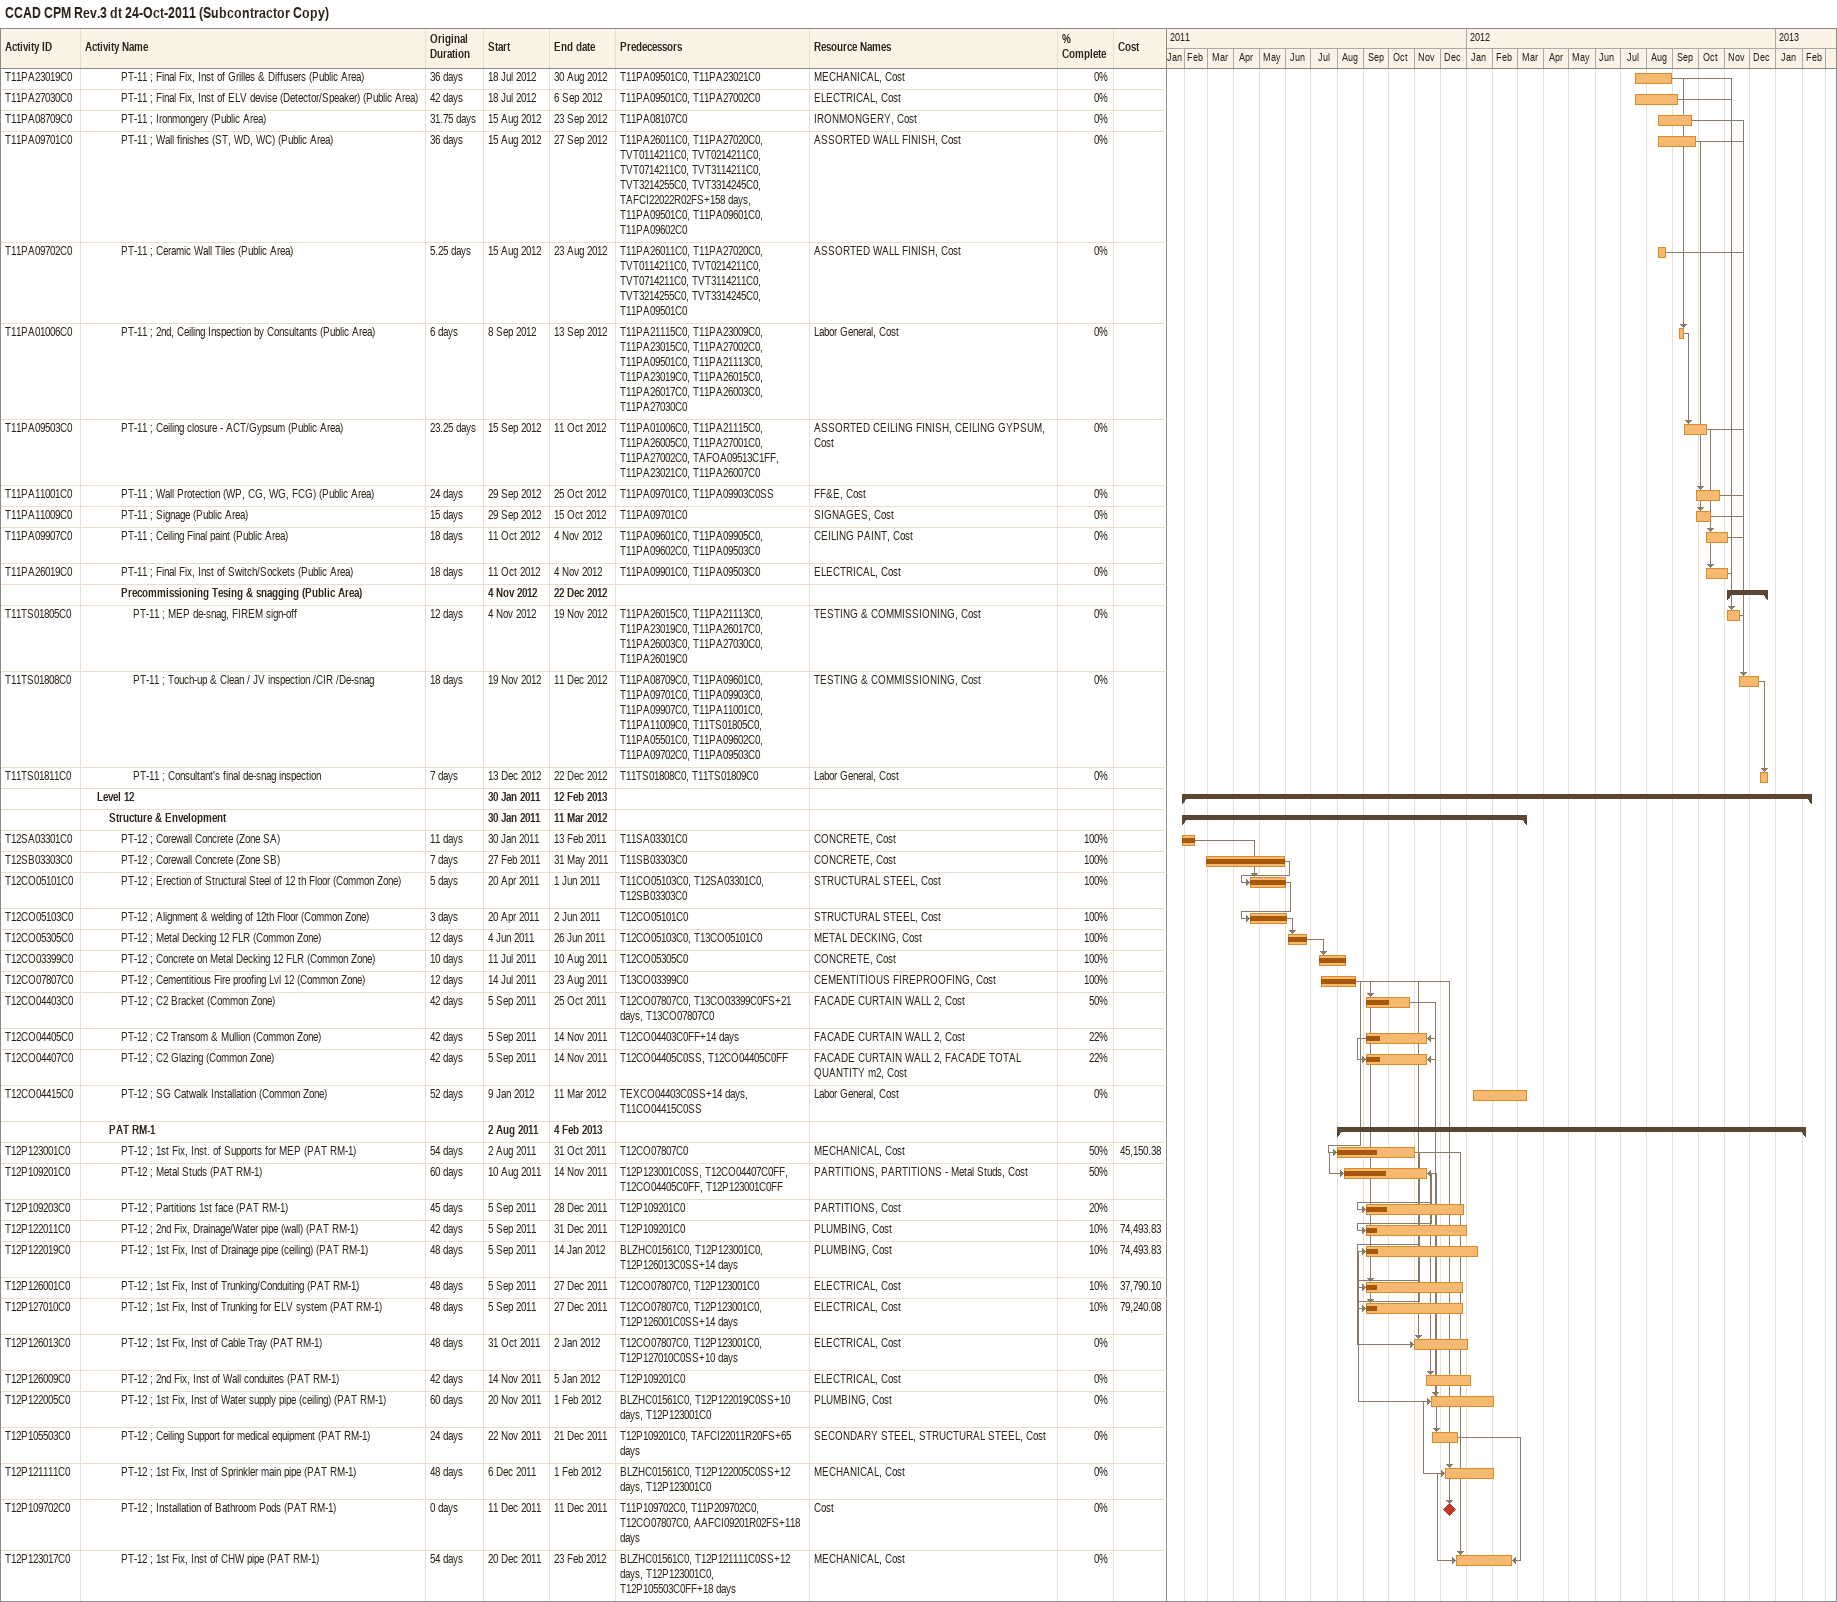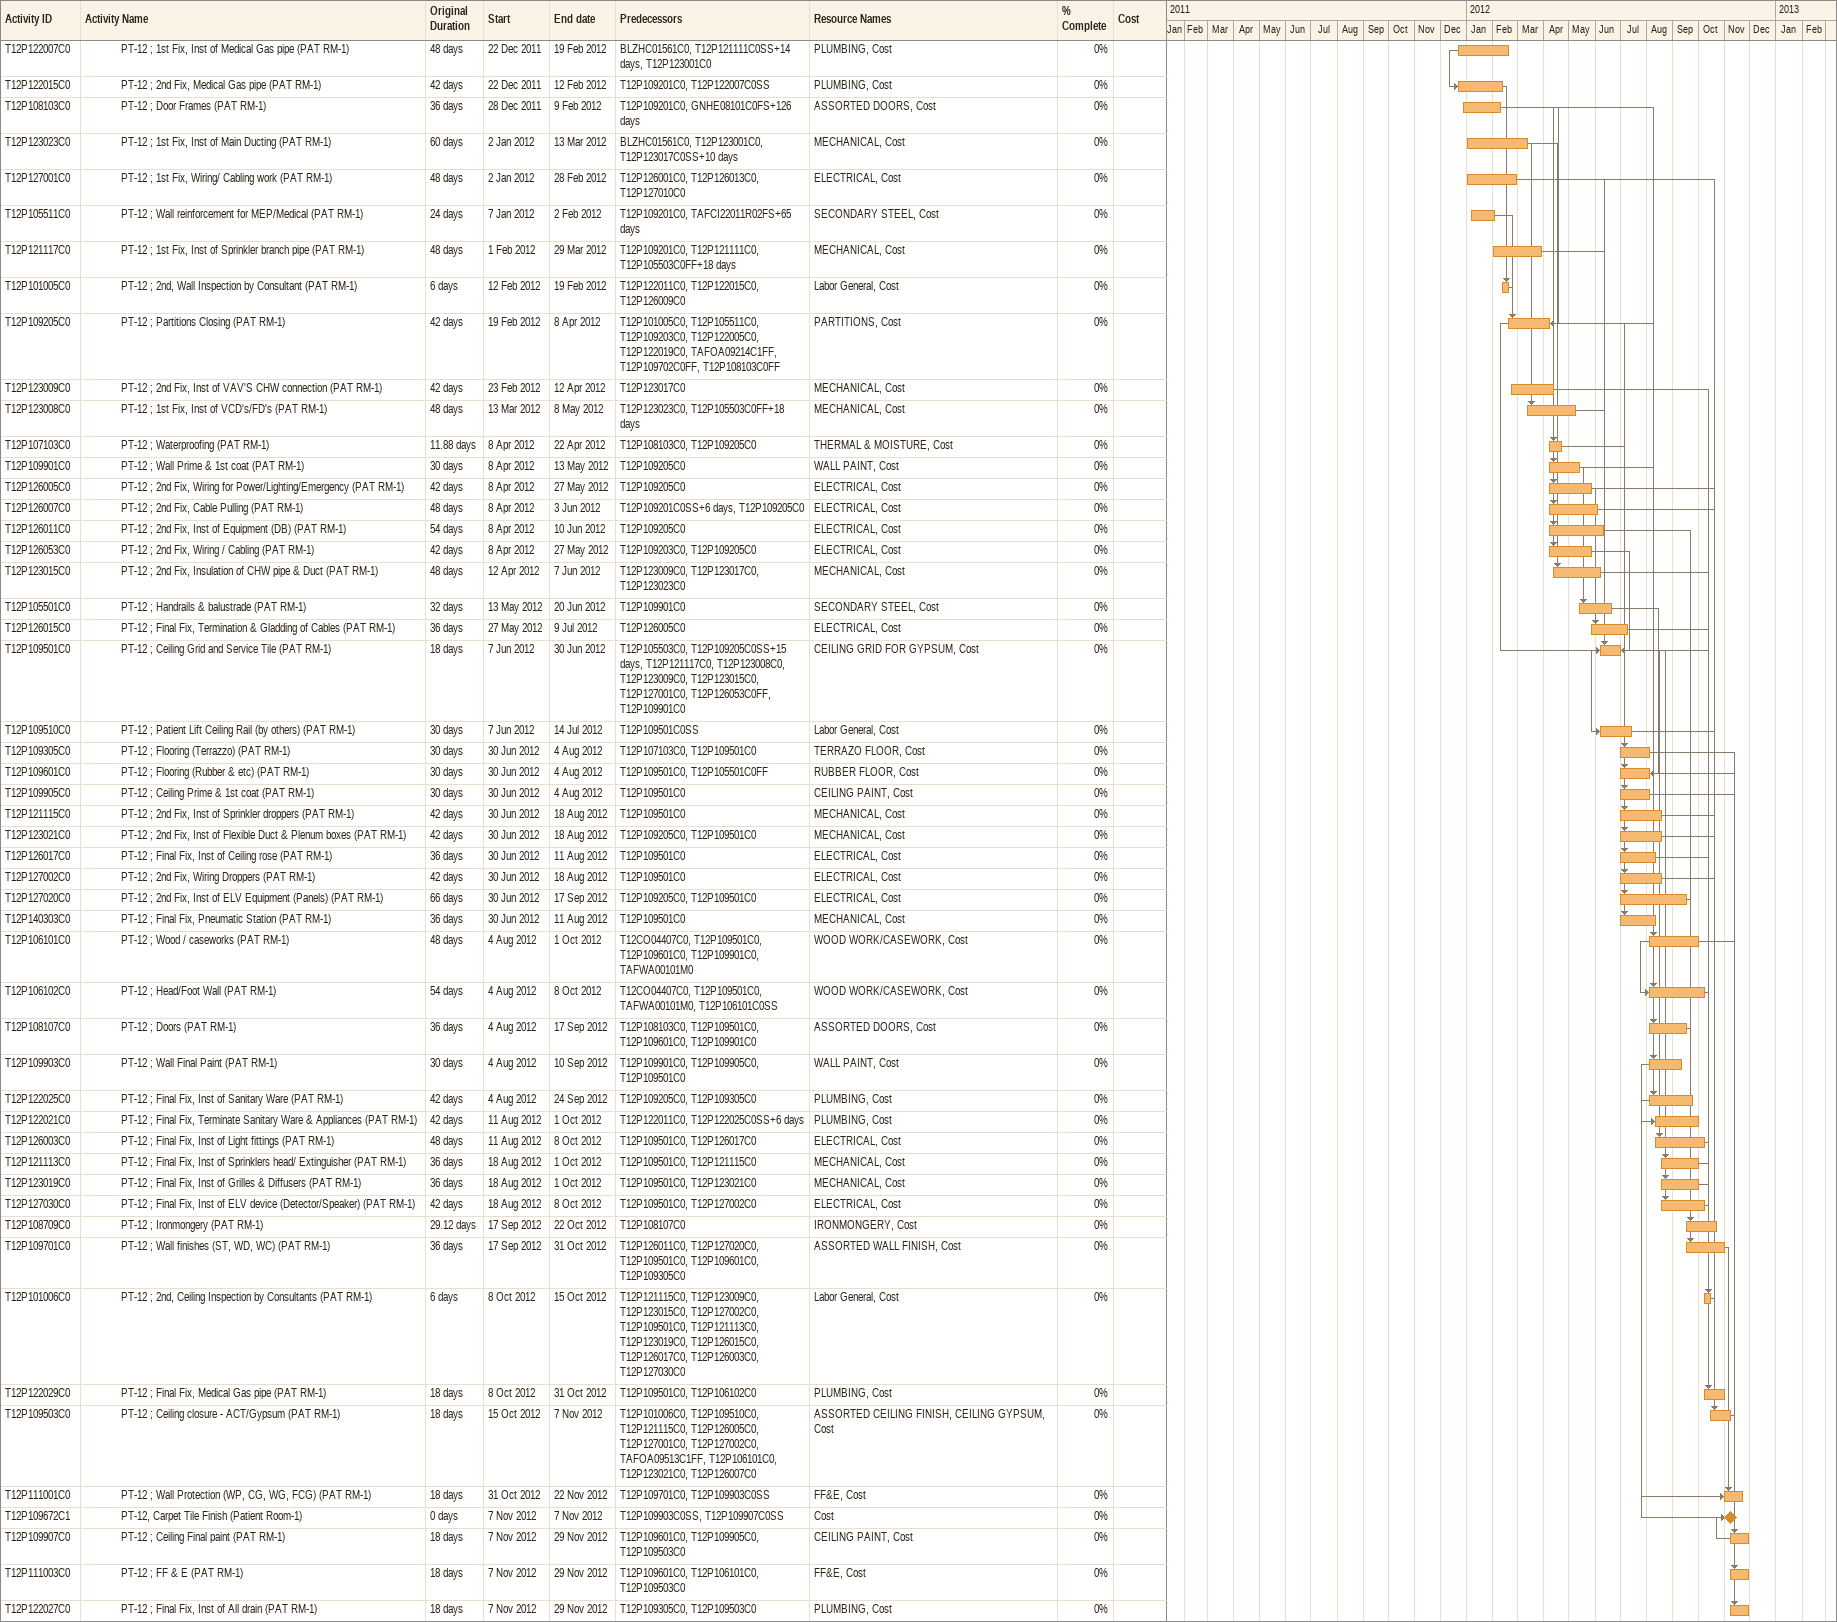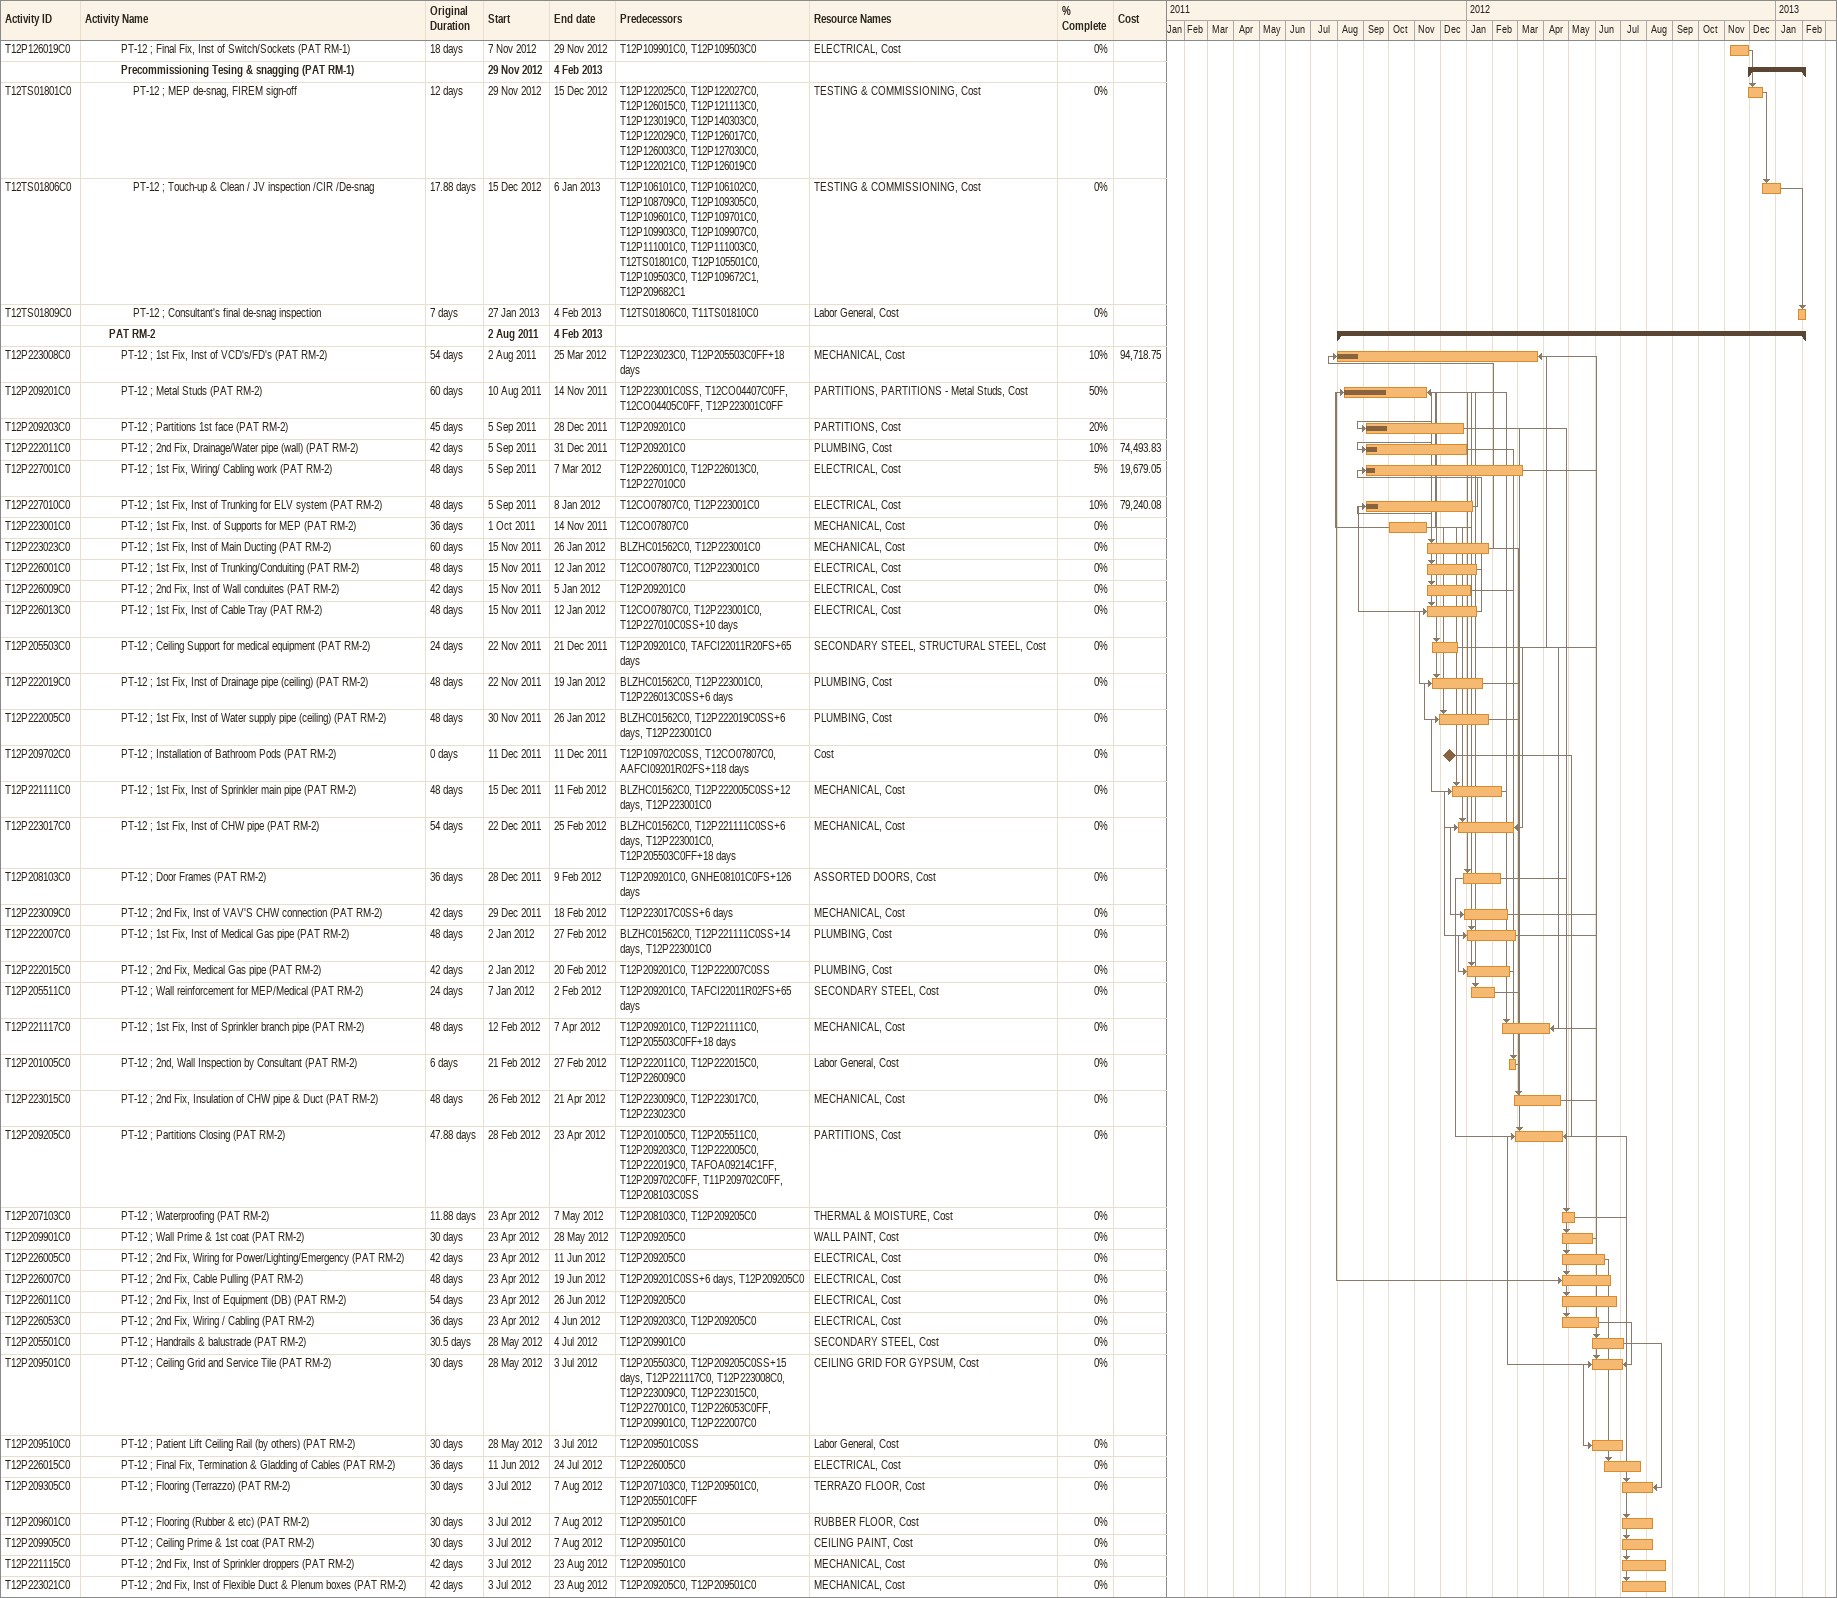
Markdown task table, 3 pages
CCAD CPM Rev.3 dt 24-Oct-2011 (Subcontractor Copy)

| ID | Level | Task | Original duration | Start | Finish | Predecessors | Resources | % complete | Cost |
|---|---|---|---|---|---|---|---|---|---|
| T11PA23019C0 | 4 | PT-11 ; Final Fix, Inst of Grilles & Diffusers (Public Area) | 36d | 2012-07-18 | 2012-08-30 | T11PA09501C0, T11PA23021C0 | MECHANICAL, Cost | 0 |  |
| T11PA27030C0 | 4 | PT-11 ; Final Fix, Inst of ELV devise (Detector/Speaker) (Public Area) | 42d | 2012-07-18 | 2012-09-06 | T11PA09501C0, T11PA27002C0 | ELECTRICAL, Cost | 0 |  |
| T11PA08709C0 | 4 | PT-11 ; Ironmongery (Public Area) | 31.75d | 2012-08-15 | 2012-09-23 | T11PA08107C0 | IRONMONGERY, Cost | 0 |  |
| T11PA09701C0 | 4 | PT-11 ; Wall finishes (ST, WD, WC) (Public Area) | 36d | 2012-08-15 | 2012-09-27 | T11PA26011C0, T11PA27020C0, TVT0114211C0, TVT0214211C0, TVT0714211C0, TVT3114211C0, TVT3214255C0, TVT3314245C0, TAFCI22022R02FS+158d, T11PA09501C0, T11PA09601C0, T11PA09602C0 | ASSORTED WALL FINISH, Cost | 0 |  |
| T11PA09702C0 | 4 | PT-11 ; Ceramic Wall Tiles (Public Area) | 5.25d | 2012-08-15 | 2012-08-23 | T11PA26011C0, T11PA27020C0, TVT0114211C0, TVT0214211C0, TVT0714211C0, TVT3114211C0, TVT3214255C0, TVT3314245C0, T11PA09501C0 | ASSORTED WALL FINISH, Cost | 0 |  |
| T11PA01006C0 | 4 | PT-11 ; 2nd, Ceiling Inspection by Consultants (Public Area) | 6d | 2012-09-08 | 2012-09-13 | T11PA21115C0, T11PA23009C0, T11PA23015C0, T11PA27002C0, T11PA09501C0, T11PA21113C0, T11PA23019C0, T11PA26015C0, T11PA26017C0, T11PA26003C0, T11PA27030C0 | Labor General, Cost | 0 |  |
| T11PA09503C0 | 4 | PT-11 ; Ceiling closure - ACT/Gypsum (Public Area) | 23.25d | 2012-09-15 | 2012-10-11 | T11PA01006C0, T11PA21115C0, T11PA26005C0, T11PA27001C0, T11PA27002C0, TAFOA09513C1FF, T11PA23021C0, T11PA26007C0 | ASSORTED CEILING FINISH, CEILING GYPSUM, Cost | 0 |  |
| T11PA11001C0 | 4 | PT-11 ; Wall Protection (WP, CG, WG, FCG) (Public Area) | 24d | 2012-09-29 | 2012-10-25 | T11PA09701C0, T11PA09903C0SS | FF&E, Cost | 0 |  |
| T11PA11009C0 | 4 | PT-11 ; Signage (Public Area) | 15d | 2012-09-29 | 2012-10-15 | T11PA09701C0 | SIGNAGES, Cost | 0 |  |
| T11PA09907C0 | 4 | PT-11 ; Ceiling Final paint (Public Area) | 18d | 2012-10-11 | 2012-11-04 | T11PA09601C0, T11PA09905C0, T11PA09602C0, T11PA09503C0 | CEILING PAINT, Cost | 0 |  |
| T11PA26019C0 | 4 | PT-11 ; Final Fix, Inst of Switch/Sockets (Public Area) | 18d | 2012-10-11 | 2012-11-04 | T11PA09901C0, T11PA09503C0 | ELECTRICAL, Cost | 0 |  |
|  | 4 | **Precommissioning Tesing & snagging (Public Area)** |  | 2012-11-04 | 2012-12-22 |  |  |  |  |
| T11TS01805C0 | 5 | PT-11 ; MEP de-snag, FIREM sign-off | 12d | 2012-11-04 | 2012-11-19 | T11PA26015C0, T11PA21113C0, T11PA23019C0, T11PA26017C0, T11PA26003C0, T11PA27030C0, T11PA26019C0 | TESTING & COMMISSIONING, Cost | 0 |  |
| T11TS01808C0 | 5 | PT-11 ; Touch-up & Clean / JV inspection /CIR /De-snag | 18d | 2012-11-19 | 2012-12-11 | T11PA08709C0, T11PA09601C0, T11PA09701C0, T11PA09903C0, T11PA09907C0, T11PA11001C0, T11PA11009C0, T11TS01805C0, T11PA05501C0, T11PA09602C0, T11PA09702C0, T11PA09503C0 | TESTING & COMMISSIONING, Cost | 0 |  |
| T11TS01811C0 | 5 | PT-11 ; Consultant's final de-snag inspection | 7d | 2012-12-13 | 2012-12-22 | T11TS01808C0, T11TS01809C0 | Labor General, Cost | 0 |  |
|  | 2 | **Level 12** |  | 2011-01-30 | 2013-02-12 |  |  |  |  |
|  | 3 | **Structure & Envelopment** |  | 2011-01-30 | 2012-03-11 |  |  |  |  |
| T12SA03301C0 | 4 | PT-12 ; Corewall Concrete (Zone SA) | 11d | 2011-01-30 | 2011-02-13 | T11SA03301C0 | CONCRETE, Cost | 100 |  |
| T12SB03303C0 | 4 | PT-12 ; Corewall Concrete (Zone SB) | 7d | 2011-02-27 | 2011-05-31 | T11SB03303C0 | CONCRETE, Cost | 100 |  |
| T12CO05101C0 | 4 | PT-12 ; Erection of Structural Steel of 12 th Floor (Common Zone) | 5d | 2011-04-20 | 2011-06-01 | T11CO05103C0, T12SA03301C0, T12SB03303C0 | STRUCTURAL STEEL, Cost | 100 |  |
| T12CO05103C0 | 4 | PT-12 ; Alignment & welding of 12th Floor (Common Zone) | 3d | 2011-04-20 | 2011-06-02 | T12CO05101C0 | STRUCTURAL STEEL, Cost | 100 |  |
| T12CO05305C0 | 4 | PT-12 ; Metal Decking 12 FLR (Common Zone) | 12d | 2011-06-04 | 2011-06-26 | T12CO05103C0, T13CO05101C0 | METAL DECKING, Cost | 100 |  |
| T12CO03399C0 | 4 | PT-12 ; Concrete on Metal Decking 12 FLR (Common Zone) | 10d | 2011-07-11 | 2011-08-10 | T12CO05305C0 | CONCRETE, Cost | 100 |  |
| T12CO07807C0 | 4 | PT-12 ; Cementitious Fire proofing Lvl 12 (Common Zone) | 12d | 2011-07-14 | 2011-08-23 | T13CO03399C0 | CEMENTITIOUS FIREPROOFING, Cost | 100 |  |
| T12CO04403C0 | 4 | PT-12 ; C2 Bracket (Common Zone) | 42d | 2011-09-05 | 2011-10-25 | T12CO07807C0, T13CO03399C0FS+21d, T13CO07807C0 | FACADE CURTAIN WALL 2, Cost | 50 |  |
| T12CO04405C0 | 4 | PT-12 ; C2 Transom & Mullion (Common Zone) | 42d | 2011-09-05 | 2011-11-14 | T12CO04403C0FF+14d | FACADE CURTAIN WALL 2, Cost | 22 |  |
| T12CO04407C0 | 4 | PT-12 ; C2 Glazing (Common Zone) | 42d | 2011-09-05 | 2011-11-14 | T12CO04405C0SS, T12CO04405C0FF | FACADE CURTAIN WALL 2, FACADE TOTAL QUANTITY m2, Cost | 22 |  |
| T12CO04415C0 | 4 | PT-12 ; SG Catwalk Installation (Common Zone) | 52d | 2012-01-09 | 2012-03-11 | TEXCO04403C0SS+14d, T11CO04415C0SS | Labor General, Cost | 0 |  |
|  | 3 | **PAT RM-1** |  | 2011-08-02 | 2013-02-04 |  |  |  |  |
| T12P123001C0 | 4 | PT-12 ; 1st Fix, Inst. of Supports for MEP (PAT RM-1) | 54d | 2011-08-02 | 2011-10-31 | T12CO07807C0 | MECHANICAL, Cost | 50 | 45150.38 |
| T12P109201C0 | 4 | PT-12 ; Metal Studs (PAT RM-1) | 60d | 2011-08-10 | 2011-11-14 | T12P123001C0SS, T12CO04407C0FF, T12CO04405C0FF, T12P123001C0FF | PARTITIONS, PARTITIONS - Metal Studs, Cost | 50 |  |
| T12P109203C0 | 4 | PT-12 ; Partitions 1st face (PAT RM-1) | 45d | 2011-09-05 | 2011-12-28 | T12P109201C0 | PARTITIONS, Cost | 20 |  |
| T12P122011C0 | 4 | PT-12 ; 2nd Fix, Drainage/Water pipe (wall) (PAT RM-1) | 42d | 2011-09-05 | 2011-12-31 | T12P109201C0 | PLUMBING, Cost | 10 | 74493.83 |
| T12P122019C0 | 4 | PT-12 ; 1st Fix, Inst of Drainage pipe (ceiling) (PAT RM-1) | 48d | 2011-09-05 | 2012-01-14 | BLZHC01561C0, T12P123001C0, T12P126013C0SS+14d | PLUMBING, Cost | 10 | 74493.83 |
| T12P126001C0 | 4 | PT-12 ; 1st Fix, Inst of Trunking/Conduiting (PAT RM-1) | 48d | 2011-09-05 | 2011-12-27 | T12CO07807C0, T12P123001C0 | ELECTRICAL, Cost | 10 | 37790.10 |
| T12P127010C0 | 4 | PT-12 ; 1st Fix, Inst of Trunking for ELV system (PAT RM-1) | 48d | 2011-09-05 | 2011-12-27 | T12CO07807C0, T12P123001C0, T12P126001C0SS+14d | ELECTRICAL, Cost | 10 | 79240.08 |
| T12P126013C0 | 4 | PT-12 ; 1st Fix, Inst of Cable Tray (PAT RM-1) | 48d | 2011-10-31 | 2012-01-02 | T12CO07807C0, T12P123001C0, T12P127010C0SS+10d | ELECTRICAL, Cost | 0 |  |
| T12P126009C0 | 4 | PT-12 ; 2nd Fix, Inst of Wall conduites (PAT RM-1) | 42d | 2011-11-14 | 2012-01-05 | T12P109201C0 | ELECTRICAL, Cost | 0 |  |
| T12P122005C0 | 4 | PT-12 ; 1st Fix, Inst of Water supply pipe (ceiling) (PAT RM-1) | 60d | 2011-11-20 | 2012-02-01 | BLZHC01561C0, T12P122019C0SS+10d, T12P123001C0 | PLUMBING, Cost | 0 |  |
| T12P105503C0 | 4 | PT-12 ; Ceiling Support for medical equipment (PAT RM-1) | 24d | 2011-11-22 | 2011-12-21 | T12P109201C0, TAFCI22011R20FS+65d | SECONDARY STEEL, STRUCTURAL STEEL, Cost | 0 |  |
| T12P121111C0 | 4 | PT-12 ; 1st Fix, Inst of Sprinkler main pipe (PAT RM-1) | 48d | 2011-12-06 | 2012-02-01 | BLZHC01561C0, T12P122005C0SS+12d, T12P123001C0 | MECHANICAL, Cost | 0 |  |
| T12P109702C0 | 4 | PT-12 ; Installation of Bathroom Pods (PAT RM-1) | 0d | 2011-12-11 | 2011-12-11 | T11P109702C0, T11P209702C0, T12CO07807C0, AAFCI09201R02FS+118d | Cost | 0 |  |
| T12P123017C0 | 4 | PT-12 ; 1st Fix, Inst of CHW pipe (PAT RM-1) | 54d | 2011-12-20 | 2012-02-23 | BLZHC01561C0, T12P121111C0SS+12d, T12P123001C0, T12P105503C0FF+18d | MECHANICAL, Cost | 0 |  |
| T12P122007C0 | 4 | PT-12 ; 1st Fix, Inst of Medical Gas pipe (PAT RM-1) | 48d | 2011-12-22 | 2012-02-19 | BLZHC01561C0, T12P121111C0SS+14d, T12P123001C0 | PLUMBING, Cost | 0 |  |
| T12P122015C0 | 4 | PT-12 ; 2nd Fix, Medical Gas pipe (PAT RM-1) | 42d | 2011-12-22 | 2012-02-12 | T12P109201C0, T12P122007C0SS | PLUMBING, Cost | 0 |  |
| T12P108103C0 | 4 | PT-12 ; Door Frames (PAT RM-1) | 36d | 2011-12-28 | 2012-02-09 | T12P109201C0, GNHE08101C0FS+126d | ASSORTED DOORS, Cost | 0 |  |
| T12P123023C0 | 4 | PT-12 ; 1st Fix, Inst of Main Ducting (PAT RM-1) | 60d | 2012-01-02 | 2012-03-13 | BLZHC01561C0, T12P123001C0, T12P123017C0SS+10d | MECHANICAL, Cost | 0 |  |
| T12P127001C0 | 4 | PT-12 ; 1st Fix, Wiring/ Cabling work (PAT RM-1) | 48d | 2012-01-02 | 2012-02-28 | T12P126001C0, T12P126013C0, T12P127010C0 | ELECTRICAL, Cost | 0 |  |
| T12P105511C0 | 4 | PT-12 ; Wall reinforcement for MEP/Medical (PAT RM-1) | 24d | 2012-01-07 | 2012-02-02 | T12P109201C0, TAFCI22011R02FS+65d | SECONDARY STEEL, Cost | 0 |  |
| T12P121117C0 | 4 | PT-12 ; 1st Fix, Inst of Sprinkler branch pipe (PAT RM-1) | 48d | 2012-02-01 | 2012-03-29 | T12P109201C0, T12P121111C0, T12P105503C0FF+18d | MECHANICAL, Cost | 0 |  |
| T12P101005C0 | 4 | PT-12 ; 2nd, Wall Inspection by Consultant (PAT RM-1) | 6d | 2012-02-12 | 2012-02-19 | T12P122011C0, T12P122015C0, T12P126009C0 | Labor General, Cost | 0 |  |
| T12P109205C0 | 4 | PT-12 ; Partitions Closing (PAT RM-1) | 42d | 2012-02-19 | 2012-04-08 | T12P101005C0, T12P105511C0, T12P109203C0, T12P122005C0, T12P122019C0, TAFOA09214C1FF, T12P109702C0FF, T12P108103C0FF | PARTITIONS, Cost | 0 |  |
| T12P123009C0 | 4 | PT-12 ; 2nd Fix, Inst of VAV'S CHW connection (PAT RM-1) | 42d | 2012-02-23 | 2012-04-12 | T12P123017C0 | MECHANICAL, Cost | 0 |  |
| T12P123008C0 | 4 | PT-12 ; 1st Fix, Inst of VCD's/FD's (PAT RM-1) | 48d | 2012-03-13 | 2012-05-08 | T12P123023C0, T12P105503C0FF+18d | MECHANICAL, Cost | 0 |  |
| T12P107103C0 | 4 | PT-12 ; Waterproofing (PAT RM-1) | 11.88d | 2012-04-08 | 2012-04-22 | T12P108103C0, T12P109205C0 | THERMAL & MOISTURE, Cost | 0 |  |
| T12P109901C0 | 4 | PT-12 ; Wall Prime & 1st coat (PAT RM-1) | 30d | 2012-04-08 | 2012-05-13 | T12P109205C0 | WALL PAINT, Cost | 0 |  |
| T12P126005C0 | 4 | PT-12 ; 2nd Fix, Wiring for Power/Lighting/Emergency (PAT RM-1) | 42d | 2012-04-08 | 2012-05-27 | T12P109205C0 | ELECTRICAL, Cost | 0 |  |
| T12P126007C0 | 4 | PT-12 ; 2nd Fix, Cable Pulling (PAT RM-1) | 48d | 2012-04-08 | 2012-06-03 | T12P109201C0SS+6d, T12P109205C0 | ELECTRICAL, Cost | 0 |  |
| T12P126011C0 | 4 | PT-12 ; 2nd Fix, Inst of Equipment (DB) (PAT RM-1) | 54d | 2012-04-08 | 2012-06-10 | T12P109205C0 | ELECTRICAL, Cost | 0 |  |
| T12P126053C0 | 4 | PT-12 ; 2nd Fix, Wiring / Cabling (PAT RM-1) | 42d | 2012-04-08 | 2012-05-27 | T12P109203C0, T12P109205C0 | ELECTRICAL, Cost | 0 |  |
| T12P123015C0 | 4 | PT-12 ; 2nd Fix, Insulation of CHW pipe & Duct (PAT RM-1) | 48d | 2012-04-12 | 2012-06-07 | T12P123009C0, T12P123017C0, T12P123023C0 | MECHANICAL, Cost | 0 |  |
| T12P105501C0 | 4 | PT-12 ; Handrails & balustrade (PAT RM-1) | 32d | 2012-05-13 | 2012-06-20 | T12P109901C0 | SECONDARY STEEL, Cost | 0 |  |
| T12P126015C0 | 4 | PT-12 ; Final Fix, Termination & Gladding of Cables (PAT RM-1) | 36d | 2012-05-27 | 2012-07-09 | T12P126005C0 | ELECTRICAL, Cost | 0 |  |
| T12P109501C0 | 4 | PT-12 ; Ceiling Grid and Service Tile (PAT RM-1) | 18d | 2012-06-07 | 2012-06-30 | T12P105503C0, T12P109205C0SS+15d, T12P121117C0, T12P123008C0, T12P123009C0, T12P123015C0, T12P127001C0, T12P126053C0FF, T12P109901C0 | CEILING GRID FOR GYPSUM, Cost | 0 |  |
| T12P109510C0 | 4 | PT-12 ; Patient Lift Ceiling Rail (by others) (PAT RM-1) | 30d | 2012-06-07 | 2012-07-14 | T12P109501C0SS | Labor General, Cost | 0 |  |
| T12P109305C0 | 4 | PT-12 ; Flooring (Terrazzo) (PAT RM-1) | 30d | 2012-06-30 | 2012-08-04 | T12P107103C0, T12P109501C0 | TERRAZO FLOOR, Cost | 0 |  |
| T12P109601C0 | 4 | PT-12 ; Flooring (Rubber & etc) (PAT RM-1) | 30d | 2012-06-30 | 2012-08-04 | T12P109501C0, T12P105501C0FF | RUBBER FLOOR, Cost | 0 |  |
| T12P109905C0 | 4 | PT-12 ; Ceiling Prime & 1st coat (PAT RM-1) | 30d | 2012-06-30 | 2012-08-04 | T12P109501C0 | CEILING PAINT, Cost | 0 |  |
| T12P121115C0 | 4 | PT-12 ; 2nd Fix, Inst of Sprinkler droppers (PAT RM-1) | 42d | 2012-06-30 | 2012-08-18 | T12P109501C0 | MECHANICAL, Cost | 0 |  |
| T12P123021C0 | 4 | PT-12 ; 2nd Fix, Inst of Flexible Duct & Plenum boxes (PAT RM-1) | 42d | 2012-06-30 | 2012-08-18 | T12P109205C0, T12P109501C0 | MECHANICAL, Cost | 0 |  |
| T12P126017C0 | 4 | PT-12 ; Final Fix, Inst of Ceiling rose (PAT RM-1) | 36d | 2012-06-30 | 2012-08-11 | T12P109501C0 | ELECTRICAL, Cost | 0 |  |
| T12P127002C0 | 4 | PT-12 ; 2nd Fix, Wiring Droppers (PAT RM-1) | 42d | 2012-06-30 | 2012-08-18 | T12P109501C0 | ELECTRICAL, Cost | 0 |  |
| T12P127020C0 | 4 | PT-12 ; 2nd Fix, Inst of ELV Equipment (Panels) (PAT RM-1) | 66d | 2012-06-30 | 2012-09-17 | T12P109205C0, T12P109501C0 | ELECTRICAL, Cost | 0 |  |
| T12P140303C0 | 4 | PT-12 ; Final Fix, Pneumatic Station (PAT RM-1) | 36d | 2012-06-30 | 2012-08-11 | T12P109501C0 | MECHANICAL, Cost | 0 |  |
| T12P106101C0 | 4 | PT-12 ; Wood / caseworks (PAT RM-1) | 48d | 2012-08-04 | 2012-10-01 | T12CO04407C0, T12P109501C0, T12P109601C0, T12P109901C0, TAFWA00101M0 | WOOD WORK/CASEWORK, Cost | 0 |  |
| T12P106102C0 | 4 | PT-12 ; Head/Foot Wall (PAT RM-1) | 54d | 2012-08-04 | 2012-10-08 | T12CO04407C0, T12P109501C0, TAFWA00101M0, T12P106101C0SS | WOOD WORK/CASEWORK, Cost | 0 |  |
| T12P108107C0 | 4 | PT-12 ; Doors (PAT RM-1) | 36d | 2012-08-04 | 2012-09-17 | T12P108103C0, T12P109501C0, T12P109601C0, T12P109901C0 | ASSORTED DOORS, Cost | 0 |  |
| T12P109903C0 | 4 | PT-12 ; Wall Final Paint (PAT RM-1) | 30d | 2012-08-04 | 2012-09-10 | T12P109901C0, T12P109905C0, T12P109501C0 | WALL PAINT, Cost | 0 |  |
| T12P122025C0 | 4 | PT-12 ; Final Fix, Inst of Sanitary Ware (PAT RM-1) | 42d | 2012-08-04 | 2012-09-24 | T12P109205C0, T12P109305C0 | PLUMBING, Cost | 0 |  |
| T12P122021C0 | 4 | PT-12 ; Final Fix, Terminate Sanitary Ware & Appliances (PAT RM-1) | 42d | 2012-08-11 | 2012-10-01 | T12P122011C0, T12P122025C0SS+6d | PLUMBING, Cost | 0 |  |
| T12P126003C0 | 4 | PT-12 ; Final Fix, Inst of Light fittings (PAT RM-1) | 48d | 2012-08-11 | 2012-10-08 | T12P109501C0, T12P126017C0 | ELECTRICAL, Cost | 0 |  |
| T12P121113C0 | 4 | PT-12 ; Final Fix, Inst of Sprinklers head/ Extinguisher (PAT RM-1) | 36d | 2012-08-18 | 2012-10-01 | T12P109501C0, T12P121115C0 | MECHANICAL, Cost | 0 |  |
| T12P123019C0 | 4 | PT-12 ; Final Fix, Inst of Grilles & Diffusers (PAT RM-1) | 36d | 2012-08-18 | 2012-10-01 | T12P109501C0, T12P123021C0 | MECHANICAL, Cost | 0 |  |
| T12P127030C0 | 4 | PT-12 ; Final Fix, Inst of ELV device (Detector/Speaker) (PAT RM-1) | 42d | 2012-08-18 | 2012-10-08 | T12P109501C0, T12P127002C0 | ELECTRICAL, Cost | 0 |  |
| T12P108709C0 | 4 | PT-12 ; Ironmongery (PAT RM-1) | 29.12d | 2012-09-17 | 2012-10-22 | T12P108107C0 | IRONMONGERY, Cost | 0 |  |
| T12P109701C0 | 4 | PT-12 ; Wall finishes (ST, WD, WC) (PAT RM-1) | 36d | 2012-09-17 | 2012-10-31 | T12P126011C0, T12P127020C0, T12P109501C0, T12P109601C0, T12P109305C0 | ASSORTED WALL FINISH, Cost | 0 |  |
| T12P101006C0 | 4 | PT-12 ; 2nd, Ceiling Inspection by Consultants (PAT RM-1) | 6d | 2012-10-08 | 2012-10-15 | T12P121115C0, T12P123009C0, T12P123015C0, T12P127002C0, T12P109501C0, T12P121113C0, T12P123019C0, T12P126015C0, T12P126017C0, T12P126003C0, T12P127030C0 | Labor General, Cost | 0 |  |
| T12P122029C0 | 4 | PT-12 ; Final Fix, Medical Gas pipe (PAT RM-1) | 18d | 2012-10-08 | 2012-10-31 | T12P109501C0, T12P106102C0 | PLUMBING, Cost | 0 |  |
| T12P109503C0 | 4 | PT-12 ; Ceiling closure - ACT/Gypsum (PAT RM-1) | 18d | 2012-10-15 | 2012-11-07 | T12P101006C0, T12P109510C0, T12P121115C0, T12P126005C0, T12P127001C0, T12P127002C0, TAFOA09513C1FF, T12P106101C0, T12P123021C0, T12P126007C0 | ASSORTED CEILING FINISH, CEILING GYPSUM, Cost | 0 |  |
| T12P111001C0 | 4 | PT-12 ; Wall Protection (WP, CG, WG, FCG) (PAT RM-1) | 18d | 2012-10-31 | 2012-11-22 | T12P109701C0, T12P109903C0SS | FF&E, Cost | 0 |  |
| T12P109672C1 | 4 | PT-12, Carpet Tile Finish (Patient Room-1) | 0d | 2012-11-07 | 2012-11-07 | T12P109903C0SS, T12P109907C0SS | Cost | 0 |  |
| T12P109907C0 | 4 | PT-12 ; Ceiling Final paint (PAT RM-1) | 18d | 2012-11-07 | 2012-11-29 | T12P109601C0, T12P109905C0, T12P109503C0 | CEILING PAINT, Cost | 0 |  |
| T12P111003C0 | 4 | PT-12 ; FF & E (PAT RM-1) | 18d | 2012-11-07 | 2012-11-29 | T12P109601C0, T12P106101C0, T12P109503C0 | FF&E, Cost | 0 |  |
| T12P122027C0 | 4 | PT-12 ; Final Fix, Inst of All drain (PAT RM-1) | 18d | 2012-11-07 | 2012-11-29 | T12P109305C0, T12P109503C0 | PLUMBING, Cost | 0 |  |
| T12P126019C0 | 4 | PT-12 ; Final Fix, Inst of Switch/Sockets (PAT RM-1) | 18d | 2012-11-07 | 2012-11-29 | T12P109901C0, T12P109503C0 | ELECTRICAL, Cost | 0 |  |
|  | 4 | **Precommissioning Tesing & snagging (PAT RM-1)** |  | 2012-11-29 | 2013-02-04 |  |  |  |  |
| T12TS01801C0 | 5 | PT-12 ; MEP de-snag, FIREM sign-off | 12d | 2012-11-29 | 2012-12-15 | T12P122025C0, T12P122027C0, T12P126015C0, T12P121113C0, T12P123019C0, T12P140303C0, T12P122029C0, T12P126017C0, T12P126003C0, T12P127030C0, T12P122021C0, T12P126019C0 | TESTING & COMMISSIONING, Cost | 0 |  |
| T12TS01806C0 | 5 | PT-12 ; Touch-up & Clean / JV inspection /CIR /De-snag | 17.88d | 2012-12-15 | 2013-01-06 | T12P106101C0, T12P106102C0, T12P108709C0, T12P109305C0, T12P109601C0, T12P109701C0, T12P109903C0, T12P109907C0, T12P111001C0, T12P111003C0, T12TS01801C0, T12P105501C0, T12P109503C0, T12P109672C1, T12P209682C1 | TESTING & COMMISSIONING, Cost | 0 |  |
| T12TS01809C0 | 5 | PT-12 ; Consultant's final de-snag inspection | 7d | 2013-01-27 | 2013-02-04 | T12TS01806C0, T11TS01810C0 | Labor General, Cost | 0 |  |
|  | 3 | **PAT RM-2** |  | 2011-08-02 | 2013-02-04 |  |  |  |  |
| T12P223008C0 | 4 | PT-12 ; 1st Fix, Inst of VCD's/FD's (PAT RM-2) | 54d | 2011-08-02 | 2012-03-25 | T12P223023C0, T12P205503C0FF+18d | MECHANICAL, Cost | 10 | 94718.75 |
| T12P209201C0 | 4 | PT-12 ; Metal Studs (PAT RM-2) | 60d | 2011-08-10 | 2011-11-14 | T12P223001C0SS, T12CO04407C0FF, T12CO04405C0FF, T12P223001C0FF | PARTITIONS, PARTITIONS - Metal Studs, Cost | 50 |  |
| T12P209203C0 | 4 | PT-12 ; Partitions 1st face (PAT RM-2) | 45d | 2011-09-05 | 2011-12-28 | T12P209201C0 | PARTITIONS, Cost | 20 |  |
| T12P222011C0 | 4 | PT-12 ; 2nd Fix, Drainage/Water pipe (wall) (PAT RM-2) | 42d | 2011-09-05 | 2011-12-31 | T12P209201C0 | PLUMBING, Cost | 10 | 74493.83 |
| T12P227001C0 | 4 | PT-12 ; 1st Fix, Wiring/ Cabling work (PAT RM-2) | 48d | 2011-09-05 | 2012-03-07 | T12P226001C0, T12P226013C0, T12P227010C0 | ELECTRICAL, Cost | 5 | 19679.05 |
| T12P227010C0 | 4 | PT-12 ; 1st Fix, Inst of Trunking for ELV system (PAT RM-2) | 48d | 2011-09-05 | 2012-01-08 | T12CO07807C0, T12P223001C0 | ELECTRICAL, Cost | 10 | 79240.08 |
| T12P223001C0 | 4 | PT-12 ; 1st Fix, Inst. of Supports for MEP (PAT RM-2) | 36d | 2011-10-01 | 2011-11-14 | T12CO07807C0 | MECHANICAL, Cost | 0 |  |
| T12P223023C0 | 4 | PT-12 ; 1st Fix, Inst of Main Ducting (PAT RM-2) | 60d | 2011-11-15 | 2012-01-26 | BLZHC01562C0, T12P223001C0 | MECHANICAL, Cost | 0 |  |
| T12P226001C0 | 4 | PT-12 ; 1st Fix, Inst of Trunking/Conduiting (PAT RM-2) | 48d | 2011-11-15 | 2012-01-12 | T12CO07807C0, T12P223001C0 | ELECTRICAL, Cost | 0 |  |
| T12P226009C0 | 4 | PT-12 ; 2nd Fix, Inst of Wall conduites (PAT RM-2) | 42d | 2011-11-15 | 2012-01-05 | T12P209201C0 | ELECTRICAL, Cost | 0 |  |
| T12P226013C0 | 4 | PT-12 ; 1st Fix, Inst of Cable Tray (PAT RM-2) | 48d | 2011-11-15 | 2012-01-12 | T12CO07807C0, T12P223001C0, T12P227010C0SS+10d | ELECTRICAL, Cost | 0 |  |
| T12P205503C0 | 4 | PT-12 ; Ceiling Support for medical equipment (PAT RM-2) | 24d | 2011-11-22 | 2011-12-21 | T12P209201C0, TAFCI22011R20FS+65d | SECONDARY STEEL, STRUCTURAL STEEL, Cost | 0 |  |
| T12P222019C0 | 4 | PT-12 ; 1st Fix, Inst of Drainage pipe (ceiling) (PAT RM-2) | 48d | 2011-11-22 | 2012-01-19 | BLZHC01562C0, T12P223001C0, T12P226013C0SS+6d | PLUMBING, Cost | 0 |  |
| T12P222005C0 | 4 | PT-12 ; 1st Fix, Inst of Water supply pipe (ceiling) (PAT RM-2) | 48d | 2011-11-30 | 2012-01-26 | BLZHC01562C0, T12P222019C0SS+6d, T12P223001C0 | PLUMBING, Cost | 0 |  |
| T12P209702C0 | 4 | PT-12 ; Installation of Bathroom Pods (PAT RM-2) | 0d | 2011-12-11 | 2011-12-11 | T12P109702C0SS, T12CO07807C0, AAFCI09201R02FS+118d | Cost | 0 |  |
| T12P221111C0 | 4 | PT-12 ; 1st Fix, Inst of Sprinkler main pipe (PAT RM-2) | 48d | 2011-12-15 | 2012-02-11 | BLZHC01562C0, T12P222005C0SS+12d, T12P223001C0 | MECHANICAL, Cost | 0 |  |
| T12P223017C0 | 4 | PT-12 ; 1st Fix, Inst of CHW pipe (PAT RM-2) | 54d | 2011-12-22 | 2012-02-25 | BLZHC01562C0, T12P221111C0SS+6d, T12P223001C0, T12P205503C0FF+18d | MECHANICAL, Cost | 0 |  |
| T12P208103C0 | 4 | PT-12 ; Door Frames (PAT RM-2) | 36d | 2011-12-28 | 2012-02-09 | T12P209201C0, GNHE08101C0FS+126d | ASSORTED DOORS, Cost | 0 |  |
| T12P223009C0 | 4 | PT-12 ; 2nd Fix, Inst of VAV'S CHW connection (PAT RM-2) | 42d | 2011-12-29 | 2012-02-18 | T12P223017C0SS+6d | MECHANICAL, Cost | 0 |  |
| T12P222007C0 | 4 | PT-12 ; 1st Fix, Inst of Medical Gas pipe (PAT RM-2) | 48d | 2012-01-02 | 2012-02-27 | BLZHC01562C0, T12P221111C0SS+14d, T12P223001C0 | PLUMBING, Cost | 0 |  |
| T12P222015C0 | 4 | PT-12 ; 2nd Fix, Medical Gas pipe (PAT RM-2) | 42d | 2012-01-02 | 2012-02-20 | T12P209201C0, T12P222007C0SS | PLUMBING, Cost | 0 |  |
| T12P205511C0 | 4 | PT-12 ; Wall reinforcement for MEP/Medical (PAT RM-2) | 24d | 2012-01-07 | 2012-02-02 | T12P209201C0, TAFCI22011R02FS+65d | SECONDARY STEEL, Cost | 0 |  |
| T12P221117C0 | 4 | PT-12 ; 1st Fix, Inst of Sprinkler branch pipe (PAT RM-2) | 48d | 2012-02-12 | 2012-04-07 | T12P209201C0, T12P221111C0, T12P205503C0FF+18d | MECHANICAL, Cost | 0 |  |
| T12P201005C0 | 4 | PT-12 ; 2nd, Wall Inspection by Consultant (PAT RM-2) | 6d | 2012-02-21 | 2012-02-27 | T12P222011C0, T12P222015C0, T12P226009C0 | Labor General, Cost | 0 |  |
| T12P223015C0 | 4 | PT-12 ; 2nd Fix, Insulation of CHW pipe & Duct (PAT RM-2) | 48d | 2012-02-26 | 2012-04-21 | T12P223009C0, T12P223017C0, T12P223023C0 | MECHANICAL, Cost | 0 |  |
| T12P209205C0 | 4 | PT-12 ; Partitions Closing (PAT RM-2) | 47.88d | 2012-02-28 | 2012-04-23 | T12P201005C0, T12P205511C0, T12P209203C0, T12P222005C0, T12P222019C0, TAFOA09214C1FF, T12P209702C0FF, T11P209702C0FF, T12P208103C0SS | PARTITIONS, Cost | 0 |  |
| T12P207103C0 | 4 | PT-12 ; Waterproofing (PAT RM-2) | 11.88d | 2012-04-23 | 2012-05-07 | T12P208103C0, T12P209205C0 | THERMAL & MOISTURE, Cost | 0 |  |
| T12P209901C0 | 4 | PT-12 ; Wall Prime & 1st coat (PAT RM-2) | 30d | 2012-04-23 | 2012-05-28 | T12P209205C0 | WALL PAINT, Cost | 0 |  |
| T12P226005C0 | 4 | PT-12 ; 2nd Fix, Wiring for Power/Lighting/Emergency (PAT RM-2) | 42d | 2012-04-23 | 2012-06-11 | T12P209205C0 | ELECTRICAL, Cost | 0 |  |
| T12P226007C0 | 4 | PT-12 ; 2nd Fix, Cable Pulling (PAT RM-2) | 48d | 2012-04-23 | 2012-06-19 | T12P209201C0SS+6d, T12P209205C0 | ELECTRICAL, Cost | 0 |  |
| T12P226011C0 | 4 | PT-12 ; 2nd Fix, Inst of Equipment (DB) (PAT RM-2) | 54d | 2012-04-23 | 2012-06-26 | T12P209205C0 | ELECTRICAL, Cost | 0 |  |
| T12P226053C0 | 4 | PT-12 ; 2nd Fix, Wiring / Cabling (PAT RM-2) | 36d | 2012-04-23 | 2012-06-04 | T12P209203C0, T12P209205C0 | ELECTRICAL, Cost | 0 |  |
| T12P205501C0 | 4 | PT-12 ; Handrails & balustrade (PAT RM-2) | 30.5d | 2012-05-28 | 2012-07-04 | T12P209901C0 | SECONDARY STEEL, Cost | 0 |  |
| T12P209501C0 | 4 | PT-12 ; Ceiling Grid and Service Tile (PAT RM-2) | 30d | 2012-05-28 | 2012-07-03 | T12P205503C0, T12P209205C0SS+15d, T12P221117C0, T12P223008C0, T12P223009C0, T12P223015C0, T12P227001C0, T12P226053C0FF, T12P209901C0, T12P222007C0 | CEILING GRID FOR GYPSUM, Cost | 0 |  |
| T12P209510C0 | 4 | PT-12 ; Patient Lift Ceiling Rail (by others) (PAT RM-2) | 30d | 2012-05-28 | 2012-07-03 | T12P209501C0SS | Labor General, Cost | 0 |  |
| T12P226015C0 | 4 | PT-12 ; Final Fix, Termination & Gladding of Cables (PAT RM-2) | 36d | 2012-06-11 | 2012-07-24 | T12P226005C0 | ELECTRICAL, Cost | 0 |  |
| T12P209305C0 | 4 | PT-12 ; Flooring (Terrazzo) (PAT RM-2) | 30d | 2012-07-03 | 2012-08-07 | T12P207103C0, T12P209501C0, T12P205501C0FF | TERRAZO FLOOR, Cost | 0 |  |
| T12P209601C0 | 4 | PT-12 ; Flooring (Rubber & etc) (PAT RM-2) | 30d | 2012-07-03 | 2012-08-07 | T12P209501C0 | RUBBER FLOOR, Cost | 0 |  |
| T12P209905C0 | 4 | PT-12 ; Ceiling Prime & 1st coat (PAT RM-2) | 30d | 2012-07-03 | 2012-08-07 | T12P209501C0 | CEILING PAINT, Cost | 0 |  |
| T12P221115C0 | 4 | PT-12 ; 2nd Fix, Inst of Sprinkler droppers (PAT RM-2) | 42d | 2012-07-03 | 2012-08-23 | T12P209501C0 | MECHANICAL, Cost | 0 |  |
| T12P223021C0 | 4 | PT-12 ; 2nd Fix, Inst of Flexible Duct & Plenum boxes (PAT RM-2) | 42d | 2012-07-03 | 2012-08-23 | T12P209205C0, T12P209501C0 | MECHANICAL, Cost | 0 |  |
